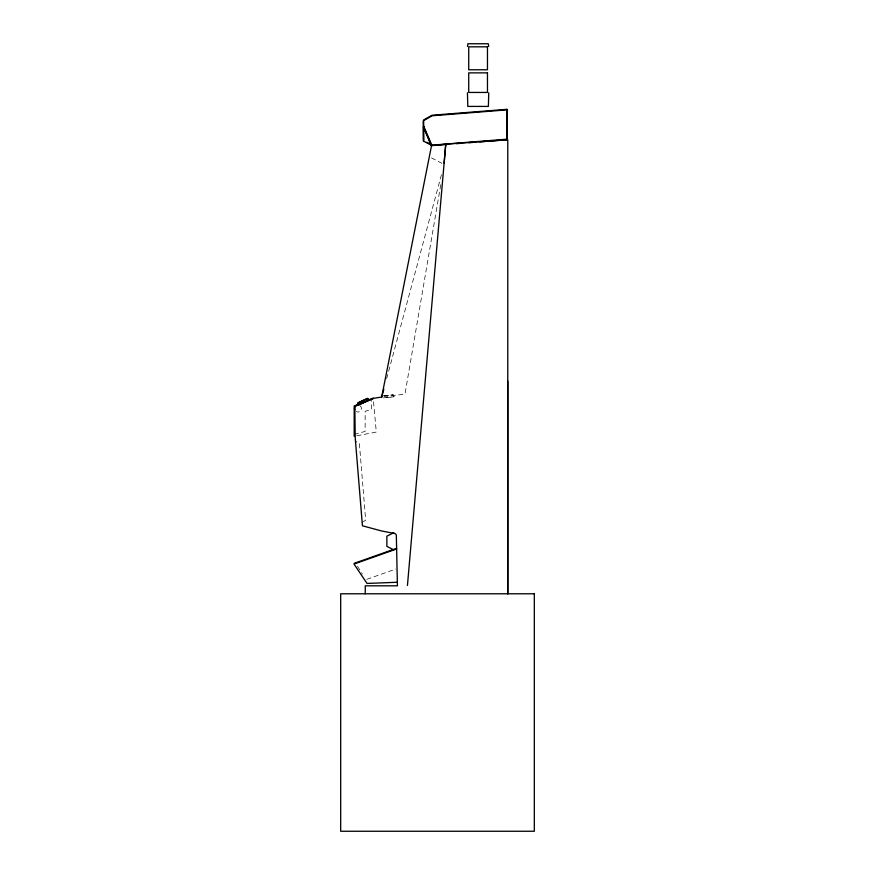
<?xml version="1.0" encoding="UTF-8"?>
<svg xmlns="http://www.w3.org/2000/svg" width="875" height="875" viewBox="0 0 875 875"><rect width="100%" height="100%" fill="white"/><g stroke="black" fill="none" stroke-linecap="round" stroke-linejoin="round"><path stroke-width="0.66" stroke-dasharray="4.38 3.28" d="M440.759 184.68L404.983 394.1L384.3 396.714M386.652 378.656L441.733 173.742M362.152 522.342L365.673 520.198L359.341 442.991L355.513 441.459M366.811 579.327L395.883 569.023M354.189 434.47L365.137 431.408L365.137 411.359L371.525 409.227L371.492 398.738M356.792 435.805L376.305 432.053L373.439 400.75M383.152 395.784L392.886 394.756L393.859 395.97L393.936 396.9L383.348 397.895L393.936 396.791M384.377 395.85L393.323 394.888M431.463 157.861L441.886 163.33M357.547 566.245L362.381 574.077M393.684 395.445L393.859 396.08M359.734 405.573A3.467 3.467 0 0 1 361.003 410.309A3.467 3.467 0 0 1 356.267 411.578"/><path stroke-width="1.31" d="M423.467 141.094L423.478 126.755L431.244 145.239L432.075 145.633L423.467 141.094L423.161 120.827M501.408 140.164L506.844 139.738L506.844 109.331L432.075 115.227L423.631 119.984M423.664 140.339L423.664 120.597L432.075 115.784L506.844 109.878L506.844 109.331L507.402 109.834L506.844 139.738M358.17 402.894L358.553 404.863L358.116 402.927L367.752 398.42L368.856 400.05M444.106 163.089L445.769 144.145L507.773 139.814L507.773 593.786L507.773 381.073M467.469 46.452L467.917 43.75L488.283 43.75L488.72 46.452M381.587 397.491L431.517 145.677L445.769 144.145L407.444 585.462M383.83 389.167L381.708 397.042L373.866 398.267L354.834 406.416L355.228 438.003L362.436 525.788L381.587 530.972L394.483 533.444A2.275 2.275 0 0 1 396.342 535.631L397.425 585.823L365.258 585.823L365.258 593.786M393.739 532.711L386.859 536.178L386.859 546.383L393.739 549.85M358.433 402.587L367.292 398.442M368.966 400.006L358.936 404.688L358.312 402.828M358.542 404.709L372.903 398.617M373.188 398.027L354.189 406.055L354.189 436.308M354.255 563.325L396.616 548.319M396.627 548.964L354.014 564.047L367.041 583.439L397.348 582.269M507.402 139.136L431.2 145.228L423.478 126.755M506.844 109.878L507.402 109.834M434.787 145.414L447.027 144.452M456.542 143.697L459.266 143.489M468.781 142.734L472.861 142.417M479.653 141.881L485.089 141.444M490.536 141.017L497.328 140.481M432.075 145.075L426.814 142.231M367.555 398.508L368.572 400.181M423.664 126.142L431.014 143.205M488.753 92.783L488.381 106.411L467.808 106.411L467.436 92.783M354.747 409.762A3.467 3.467 0 0 1 354.747 407.389M356.267 405.573A3.467 3.467 0 0 1 357.405 405.158M487.463 46.823L468.727 46.823L468.727 69.77L487.463 69.77L487.463 46.823M487.463 72.866L468.727 72.866L468.727 92.444L487.463 92.444L487.463 72.866M534.319 593.786L340.681 593.786L340.681 831.25L534.319 831.25L534.319 593.786"/></g></svg>
